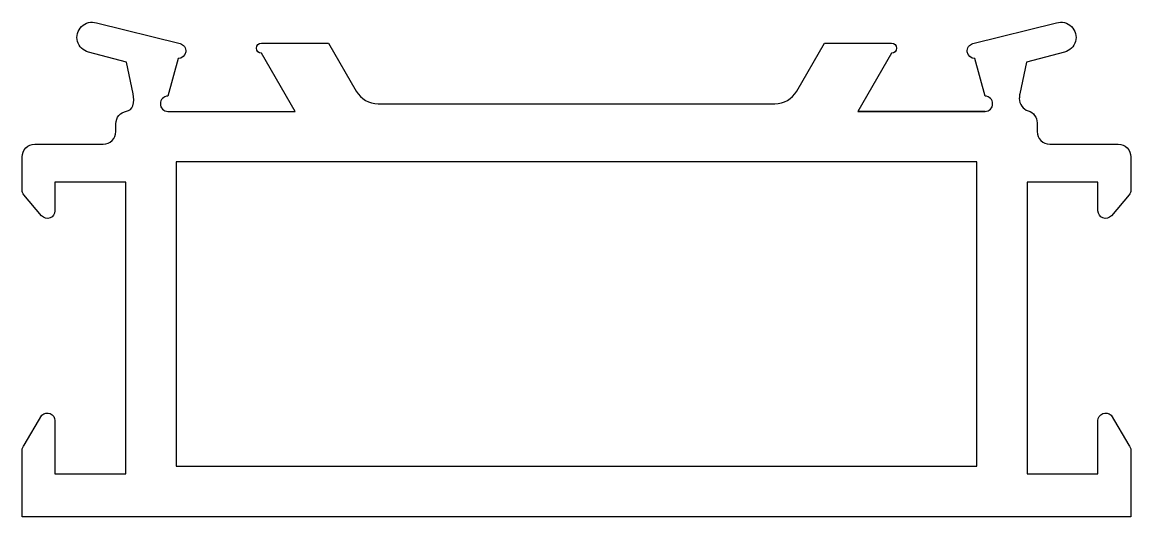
# Model space of a CAD drawing. Extents: x 134 to 177.9, y 203.3 to 222.8.
import ezdxf

# ---------------------------------------------------------------- set-up
doc = ezdxf.new("R2010")
doc.units = 0
doc.header["$LTSCALE"] = 15
doc.layers.add('ERCAN', color=220, linetype='CONTINUOUS')

msp = doc.modelspace()

# ---------------------------------------------------------------- linework, layer by layer
at = {"layer": 'ERCAN', "color": 0}
msp.add_lwpolyline([(144.816, 219.303), (143.488, 221.603, -1), (143.488, 222.003), (146.144, 222.003), (147.241, 220.103, 0.267949), (148.107, 219.603), (163.813, 219.603, 0.267949), (164.679, 220.103), (165.776, 222.003), (168.432, 222.003, -1), (168.432, 221.603), (167.104, 219.303), (172.137, 219.303), (167.104, 219.303), (172.137, 219.303, 1), (172.137, 219.903), (171.732, 221.393, -0.888706), (171.656, 221.984), (174.971, 222.806, -1.019099), (175.283, 221.647), (173.772, 221.251), (173.514, 220.002, 0.049244), (173.493, 219.807, 0.331382), (173.846, 219.325, -0.329309), (174.199, 218.847), (174.199, 218.503, 0.414214), (174.699, 218.003), (177.409, 218.003, -0.414214), (177.909, 217.503), (177.909, 216.191, -0.178002), (177.838, 215.997), (177.138, 215.174, -0.69779), (176.609, 215.368), (176.609, 216.503), (173.809, 216.503), (173.809, 204.964), (176.609, 204.964), (176.609, 207.07, -0.675294), (177.125, 207.278), (177.825, 206.099, -0.19382), (177.909, 205.891), (177.909, 203.264), (134.011, 203.264), (134.011, 205.891, -0.19382), (134.095, 206.099), (134.795, 207.278, -0.675294), (135.311, 207.07), (135.311, 204.964), (138.111, 204.964), (138.111, 216.503), (135.311, 216.503), (135.311, 215.368, -0.69779), (134.783, 215.174), (134.083, 215.997, -0.178002), (134.011, 216.191), (134.011, 217.503, -0.414214), (134.511, 218.003), (137.221, 218.003, 0.414214), (137.721, 218.503), (137.721, 218.813, -0.370066), (138.145, 219.307, 0.291231), (138.387, 219.519, 0.12273), (138.407, 220.002), (138.148, 221.251), (136.637, 221.647, -1.019099), (136.95, 222.806), (140.264, 221.984, -0.888706), (140.189, 221.393), (139.783, 219.903, 1), (139.783, 219.303)], format="xyb", close=True, dxfattribs=at)
msp.add_lwpolyline([(140.111, 205.264), (171.809, 205.264), (171.809, 217.303), (140.111, 217.303)], close=True, dxfattribs=at)

doc.saveas('drawing.dxf')
